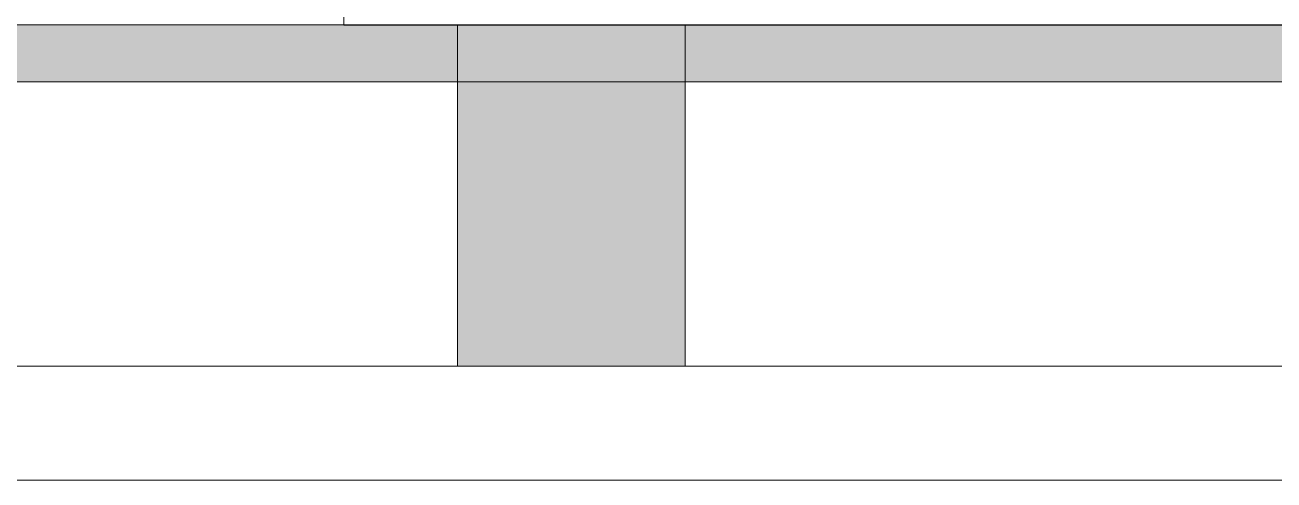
# Model space of a CAD drawing. Header units: millimetres. Extents: x 485872 to 486142, y -52344 to -52207.
# Drawn here: x 486117.079 to 486119.274, y -52310.677 to -52309.877 of the extents above; entities that cross this region are included whole.
import ezdxf

# ---------------------------------------------------------------- set-up
doc = ezdxf.new("R2010")
doc.units = ezdxf.units.MM
doc.header["$LTSCALE"] = 15

# ---------------------------------------------------------------- blocks, each defined once
blk = doc.blocks.new('errt')
at = {"color": 252, "linetype": 'Continuous', "lineweight": 0}
blk.add_line((719022.3, -40339.4), (716422.3, -40339.4), dxfattribs=at)
blk.add_lwpolyline([(716422.3, -39998.8), (716422.3, -40339.4), (719022.3, -40339.4), (719022.3, -39998.8)], dxfattribs=at)

msp = doc.modelspace()

# ---------------------------------------------------------------- hatches: boundary and pattern name
at = {"linetype": 'Continuous', "lineweight": 13}
h = msp.add_hatch(color=256, dxfattribs=at)
h.dxf.hatch_style = 1
h.paths.add_polyline_path([(486095.7389, -52309.8766), (486095.7389, -52309.9766), (486127.3389, -52309.9766), (486127.3389, -52310.0766), (486127.3389, -52309.8766)])
h = msp.add_hatch(color=256, dxfattribs=at)
h.dxf.hatch_style = 1
h.paths.add_polyline_path([(486117.8389, -52310.4766), (486118.2389, -52310.4766), (486118.2389, -52309.8766), (486117.8389, -52309.8766)])

# ---------------------------------------------------------------- linework, layer by layer
for points in [[(486095.7389, -52309.8766), (486127.3389, -52309.8766), (486127.3389, -52310.0766), (486127.3389, -52310.0766), (486127.3389, -52309.9766), (486095.7389, -52309.9766)], [(486115.3389, -52310.4766), (486120.7389, -52310.4766)], [(486115.3389, -52310.6766), (486120.7389, -52310.6766)]]:
    msp.add_lwpolyline(points, dxfattribs=at)
msp.add_lwpolyline([(486117.8389, -52310.4766), (486118.2389, -52310.4766), (486118.2389, -52309.8766), (486117.8389, -52309.8766)], close=True, dxfattribs=at)

# ---------------------------------------------------------------- block references
at = {"linetype": 'Continuous', "lineweight": 13, "xscale": -0.001, "yscale": 0.001, "zscale": 0.001}
msp.add_blockref('errt', (486836.6612, -52269.5373), dxfattribs=at)

doc.saveas('drawing.dxf')
